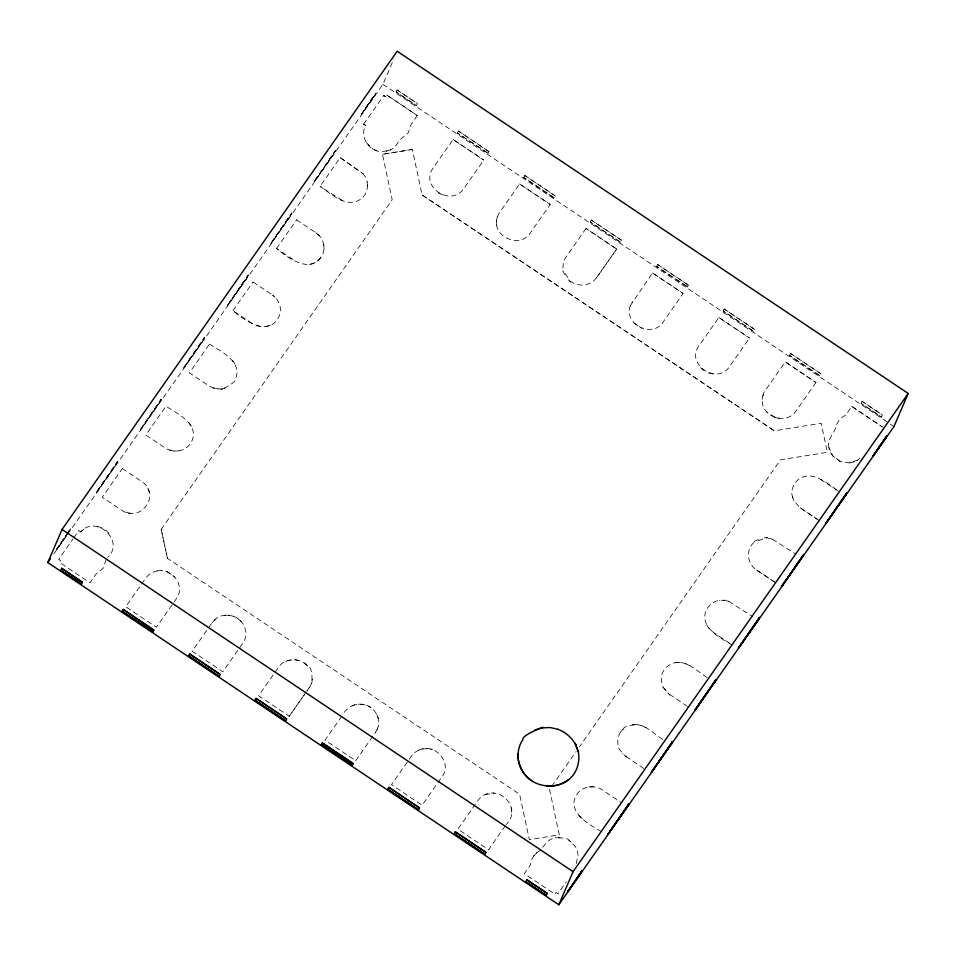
<?xml version="1.0" encoding="UTF-8"?>
<svg xmlns="http://www.w3.org/2000/svg" width="956" height="956" viewBox="0 0 956 956"><rect width="100%" height="100%" fill="white"/><g stroke="black" fill="none" stroke-linecap="round" stroke-linejoin="round"><path stroke-width="0.72" stroke-dasharray="4.78 3.58" d="M106.188 559.607L103.224 568.127L96.162 573.923L89.948 582.778L59.32 562.176L60.491 560.503L58.698 559.308L72.943 538.981M319.435 235.762C309.051 227.062 322.041 237.064 322.088 239.741C324.048 243.696 324.61 248.799 323.128 253.232C313.174 275.854 288.664 258.968 276.535 248.464L295.703 261.299M367.618 186.504C365.467 172.785 371.466 191.152 361.523 198.418C347.494 209.77 331.469 194.032 320.069 186.372L343.574 201.298M312.325 679.011C310.174 694.211 315.133 668.089 307.736 666.009C300.315 657.346 285.055 657.608 278.698 667.025L258.586 695.717L289.25 716.247L306.004 692.335M377.871 727.982C371.836 739.538 379.747 725.712 378.791 723.417C379.042 717.048 375.744 710.965 370.546 707.356C360.938 700.605 347.339 705.146 342.618 715.1M497.419 216.701C490.332 235.809 519.347 249.612 530.15 233.168L550.262 204.476L519.598 183.946L499.462 212.71C496.905 216.57 496.045 221.254 496.869 225.783M505.33 825.733L488.552 849.717L457.888 829.175L478.024 800.411C493.236 780.012 524.808 805.824 506.142 824.61M630.279 305.681C623.109 324.335 652.661 338.639 662.986 322.22L683.134 293.456L652.47 272.914L630.243 305.753L632.322 301.69M763.115 394.72C760.737 407.375 763.043 391.351 765.23 390.586L785.33 361.894L815.958 382.508L785.33 361.894M365.562 125.403L363.662 124.137L365.562 125.403C361.177 133.529 364.714 144.248 372.78 148.921C380.225 155.481 399.417 146.674 386.212 151.239M576.193 863.686L578.105 855.166L577.34 850.768L575.464 846.646L568.928 840.252L572.608 843.061M66.633 535.324L56.571 549.664L65.546 535.73M56.571 549.664L67.422 533.472M67.267 533.986L70.565 528.56L67.47 534.129M78.774 530.688L80.674 531.954C95.899 514.089 125.391 540.869 107.741 557.396M96.58 492.149L117.48 461.605L116.895 463.588L96.58 492.149L117.48 461.605M96.795 492.28L117.696 461.748M80.674 531.954L84.056 529.074M97.189 526.457L101.671 527.7M122.344 468.524L141.512 481.346C161.875 494.168 140.592 523.936 121.4 510.05L102.232 497.216L122.38 468.44M140.15 429.973L161.05 399.441L160.465 401.424L140.15 429.973L161.05 399.441M140.353 430.116L161.253 399.584M105.662 530.102L109.02 533.233M183.719 367.809L204.62 337.277L204.034 339.249L183.719 367.809L204.62 337.277M183.922 367.94L204.823 337.408M125.714 512.213L130.446 513.181M209.472 344.184L209.507 344.112C220.716 351.103 241.665 361.32 236.024 377.489C238.367 383.93 208.336 394.541 226.835 387.431M147.822 488.408L149.435 492.734M227.289 305.645L248.19 275.113L247.592 277.085L227.289 305.645L248.19 275.113M227.492 305.777L248.393 275.244M169.284 450.049C182.632 452.797 166.153 449.989 164.97 447.874L145.838 434.968L165.938 406.276C177.159 413.279 198.107 423.484 192.467 439.664C190.794 444.17 187.591 447.516 183.265 449.595C177.577 451.363 178.067 450.957 183.265 449.595M252.133 323.475L232.965 310.64C245.393 321.467 269.747 337.827 279.594 315.325C281.578 309.194 280.012 302.777 275.866 297.925C271.373 293.898 271.528 294.436 275.866 297.925M188.702 422.325L191.427 426.161M253.041 282.02L272.209 294.854M270.847 243.469L291.747 212.937L291.162 214.921L270.847 243.469L291.747 212.937M271.05 243.613L291.95 213.08M212.841 387.873L217.574 388.853L212.841 387.873L208.563 385.638L189.407 372.804L209.507 344.112M232.26 360.161L234.997 363.997M167.431 558.34L161.206 529.289L167.431 558.34L519.622 794.281L529.349 839.703L559.296 834.815L549.569 789.405L576.086 751.559M296.611 219.856L315.779 232.678M314.416 181.305L335.317 150.773L334.731 152.757L314.416 181.305L335.317 150.773M314.62 181.449L335.52 150.905M256.411 325.709L261.143 326.677M157.453 570.84C172.367 567.685 185.679 586.267 176.49 598.576L156.378 627.267L125.726 606.737L145.862 577.974C149.423 572.991 156.031 570.027 162.197 570.756M265.887 326.605L270.44 325.183M340.205 157.609L362.969 173.657L340.205 157.609L320.069 186.372M361.332 114.362L375.529 93.389L374.943 95.373L361.332 114.362L375.529 93.389M361.535 114.493L375.732 93.521M166.93 571.724L174.864 577.042M67.517 534.416L382.926 84.331L393.752 59.176M309.445 264.43C313.962 263.521 318.42 260.857 321.049 257.295M363.639 124.208L383.774 95.445L385.567 96.64L386.738 94.967L417.366 115.568L386.738 94.967M385.531 96.711L383.738 95.516M366.244 142.516L372.816 148.849L377.034 150.797M323.666 244.15L324.06 248.68M396.095 91.967L397.027 89.936L417.461 103.618L416.541 105.662L396.095 91.967L416.541 105.662M161.17 529.373L392.187 199.696L382.448 154.274L412.359 149.471L422.062 194.952L774.312 430.845L821.18 423.245L827.37 452.319L780.562 459.776L579.479 746.744M412.359 149.471L382.412 154.346M215.423 619.094C206.329 629.048 217.275 616.262 219.342 616.74C221.051 614.684 237.363 615.114 223.895 615.317M233.336 616.285C244.186 619.655 249.659 633.888 242.92 643.065L222.82 671.757L192.156 651.227L212.292 622.464M237.65 618.46L241.306 621.531M422.062 194.952L774.348 430.774M453.132 139.528L483.796 160.058L453.132 139.528L433.032 168.22C419.624 186.922 451.22 207.237 463.696 188.75L483.832 159.987M457.422 133.039L458.342 130.996L489.006 151.538L488.217 153.378L457.422 133.039L488.217 153.378M438.302 192.837L442.652 194.928M488.086 153.569L489.006 151.538M285.808 661.146L295.069 659.736L299.802 660.704M304.08 662.938L307.736 666.009M289.25 716.247L306.04 692.264M519.598 183.946L550.226 204.548M523.852 177.517L524.784 175.486L555.436 196.016L554.516 198.059L523.852 177.517L554.516 198.059M306.84 691.14L309.385 687.483L306.876 691.068M352.202 705.707C358.094 703.102 365.228 704.118 370.546 707.356M564.888 274.683C556.01 259.996 578.44 292.357 567.541 278.662M341.806 716.223L325.016 740.207L355.716 760.665M376.831 714.49L378.445 718.816M616.668 249.038L586.04 228.436L616.668 249.038L596.556 277.73C591.107 285.557 579.073 287.338 571.198 281.733M590.282 222.007L591.214 219.976L621.878 240.506L620.946 242.549L590.282 222.007L620.946 242.549M596.556 277.73L616.692 248.966M418.644 750.197C434.705 742.047 452.594 762.745 442.258 776.463L422.11 805.227L391.482 784.613L411.594 755.921C416.099 749.396 425.265 747.245 432.662 749.683M652.47 272.914L683.098 293.528M656.712 266.497L657.644 264.465L688.308 284.996L687.519 286.836L656.712 266.497L687.519 286.836M633.983 323.152L641.918 328.47M687.376 287.027L688.308 284.996M485.11 794.615L494.395 793.122M718.864 317.488L749.528 338.018L718.864 317.488L698.764 346.18C685.416 364.236 717.323 385.423 729.428 366.71L749.564 337.946M723.154 310.987L724.074 308.955L754.738 329.485L753.818 331.517L723.154 310.987L753.818 331.517M700.413 367.642L704.07 370.713M511.269 807.868L511.663 812.397M708.348 372.96L713.057 373.999M533.508 856.277L536.651 852.848L533.508 856.277L531.428 860.328L530.532 864.81L524.318 873.665L554.982 894.207L556.189 892.45L557.946 893.729L566.346 881.695M560.085 837.635C544.681 838.269 568.856 836.667 568.904 840.324M601.503 831.553C588.788 824.538 565.534 811.333 577.101 794.042C582.551 786.107 594.68 784.518 602.483 789.955L621.615 802.861M578.715 815.576L582.371 818.647M593.437 786.824L588.669 786.979M620.635 731.949C624.376 727.803 624.507 727.827 620.635 731.949C618.078 735.762 617.146 740.78 618.042 745.023C615.664 748.417 634.055 763.808 622.284 753.412M789.584 355.477L790.516 353.445L821.168 373.975L820.248 376.007L789.584 355.477L820.248 376.007M815.994 382.424L795.858 411.2C786.513 425.587 760.594 416.613 762.255 399.142M632.239 724.803C648.276 723.883 623.372 724.696 623.754 728.58M637.007 724.66C648.132 725.879 655.661 735.893 665.185 740.697M774.778 417.449L779.487 418.489M663.189 687.256C671.22 697.02 672.654 698.262 663.153 687.34C661.098 683.122 660.751 678.39 662.15 673.765C663.811 669.296 667.025 665.985 671.315 663.906C685.703 657.704 697.569 672.176 708.743 678.533M646.053 727.791L641.703 725.7M675.796 662.639L680.6 662.412M685.273 663.536L689.611 665.627M732.212 645.061C720.848 638.142 700.019 627.949 705.683 611.673C707.213 607.275 710.762 603.702 714.849 601.814C716.558 599.77 732.858 600.201 719.402 600.404M728.842 601.36L752.312 616.369M758.419 539.65C742.442 545.458 779.917 534.464 762.96 538.228M775.77 582.885L756.614 570.063C746.947 563.777 745.441 549.103 754.487 542.004M772.4 539.196L795.882 554.193M792.309 496.355C796.802 508.795 790.54 493.499 791.927 491.826C792.321 487.058 794.436 482.971 798.057 479.84C811.465 468.834 828.386 483.975 839.452 492.029M819.34 520.721L800.172 507.887L793.886 500.765M840.073 461.401L832.736 455.869L830.274 452.08L828.936 447.719L832.736 455.869L840.037 461.473L849.131 462.931L857.663 460.099L853.577 462.118L849.131 462.931M820.284 479.195L838.281 491.157M828.912 447.79C826.474 438.649 835.221 433.152 836.416 425.085C838.125 420.688 841.483 417.079 845.522 415.322L851.772 406.384L882.424 426.914M861.129 403.384L862.061 401.353L882.496 415.035L881.563 417.079L861.129 403.384L881.563 417.079M309.362 687.555L311.465 683.421M66.382 534.535L70.565 528.56M68.258 532.277L70.768 528.692M56.368 549.533L66.43 535.181M53.799 553.978L66.657 535.635M73.755 537.858L78.81 530.616M232.941 310.712L253.077 281.948M276.499 248.548L296.647 219.772M397.027 89.936L417.461 103.618M417.402 115.497L411.188 124.364L408.176 132.968L401.15 138.68L394.266 147.523L390.49 149.913M458.342 130.996L488.875 151.729M524.784 175.486L555.436 196.016M591.214 219.976L621.878 240.506M586.04 228.436L565.892 257.2C563.359 260.797 562.439 265.684 563.275 270.345M657.644 264.465L688.177 285.187M355.68 760.737L375.816 731.973M724.074 308.955L754.738 329.485M790.516 353.445L821.168 373.975M862.061 401.353L882.496 415.035M857.628 460.171L859.922 458.175M536.615 852.919C543.821 848.665 546.27 838.854 555.532 837.862M217.55 388.925L222.354 388.698M173.98 451.089L178.784 450.862M767.704 538.156L772.436 539.124M724.134 600.32L728.866 601.288M228.627 615.246L233.372 616.214M774.814 417.366L766.879 412.06M382.926 84.331L888.984 423.233M890.227 424.058L893.944 426.555M851.736 406.455L882.4 426.997M800.208 507.815L816.974 519.048M756.638 569.979L775.806 582.813M729.846 643.376L713.08 632.155L709.448 629L706.759 625.093M669.511 694.319L688.643 707.225M625.941 756.483L645.073 769.389M362.993 173.586L365.694 177.493L367.235 181.975"/><path stroke-width="1.43" d="M578.368 752.002C574.962 743.027 573.409 738.163 578.368 752.002C579.766 759.566 578.141 767.728 574.006 773.918C563.012 789.847 538.025 789.68 525.621 775.543C516.802 765.875 515.451 750.102 522.872 739.765C521.522 733.133 559.415 722.246 534.703 730.037M47.8 562.546L62.056 529.445L397.17 51.242L908.2 393.454L893.944 426.555L558.83 904.758L47.8 562.546L50.369 558.878M60.837 570.374L61.77 568.33L82.204 582.025L81.415 583.865L60.837 570.374L81.415 583.865M81.284 584.056L82.204 582.025M122.165 611.434L123.085 609.402L153.749 629.932L152.96 631.773L122.165 611.434L152.96 631.773M152.829 631.964L153.749 629.932M188.595 655.924L189.527 653.892L220.179 674.422L219.259 676.454L188.595 655.924L219.259 676.454M255.025 700.413L255.957 698.382L286.621 718.912L285.689 720.943L255.025 700.413L285.689 720.943M321.455 744.903L322.387 742.86L353.051 763.402L352.25 765.242L321.455 744.903L322.387 742.86M352.119 765.433L353.051 763.402M387.897 789.393L388.817 787.35L419.481 807.892L418.561 809.923L387.897 789.393L418.561 809.923M454.327 833.871L455.259 831.84L485.911 852.37L484.991 854.413L454.327 833.871L484.991 854.413M517.913 754.021C517.543 764.31 522.98 774.79 531.691 780.717M557.993 729.356C565.546 731.949 571.712 737.685 575.703 744.724M546.712 786.071C554.432 786.788 562.51 784.326 568.796 779.522M525.872 881.791L526.792 879.747L547.238 893.442L546.306 895.473L525.872 881.791L546.306 895.473M558.83 904.758L573.074 871.669L908.2 393.454M582.001 871.047L567.601 891.888L581.798 870.916L581.212 872.888L581.798 870.916M628.917 804.104L607.813 834.504L628.713 803.96L628.128 805.944L628.713 803.96M672.486 741.928L651.383 772.328L672.283 741.796L671.686 743.78L672.283 741.796M716.056 679.764L694.94 710.165L715.841 679.632L715.255 681.604L715.841 679.632M759.614 617.6L738.51 648.001L759.411 617.457L758.825 619.44L759.411 617.457M803.183 555.436L782.08 585.825L802.98 555.293L802.395 557.276L802.98 555.293M846.753 493.26L825.649 523.661L846.55 493.129L845.952 495.112L846.55 493.129M886.965 435.876L872.565 456.717L886.762 435.745L886.176 437.729L886.762 435.745M61.77 568.33L82.073 582.216M123.085 609.402L153.617 630.123M189.527 653.892L220.179 674.422M255.957 698.382L286.621 718.912M388.817 787.35L419.481 807.892M455.259 831.84L485.911 852.37M526.792 879.747L547.238 893.442M567.601 891.888L581.009 872.756M607.813 834.504L627.925 805.812M651.383 772.328L671.482 743.637M694.94 710.165L715.052 681.473M738.51 648.001L758.622 619.309M782.08 585.825L802.18 557.133M825.649 523.661L845.749 494.969M872.565 456.717L885.961 437.585M542.195 727.875L550.19 727.54L558.017 729.285M62.056 529.445L573.074 871.669M322.256 743.051L352.919 763.593M321.598 744.712L352.25 765.242"/></g></svg>
